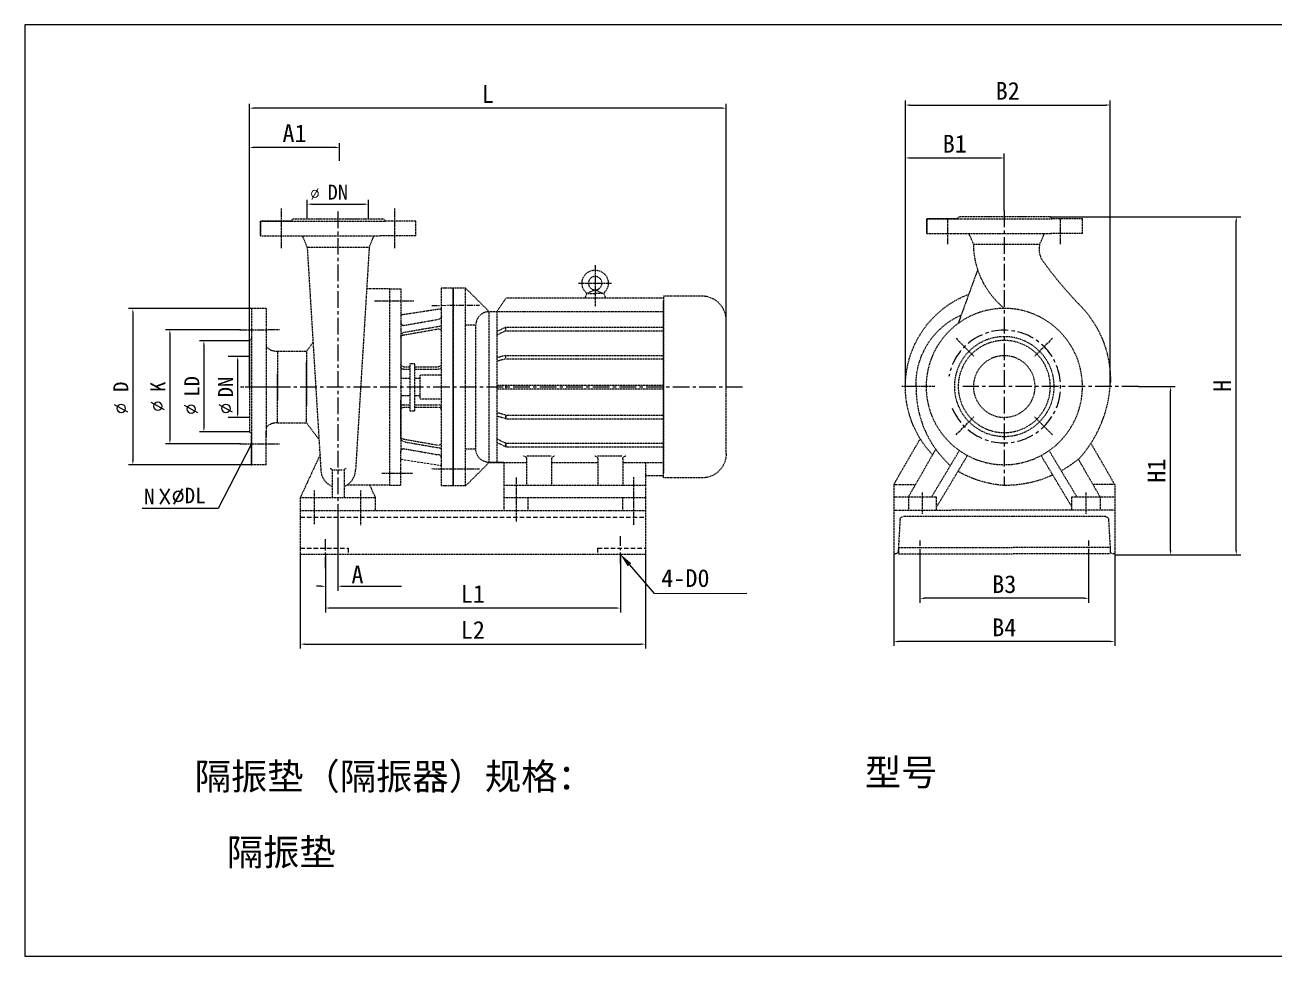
# Model space of a CAD drawing. Extents: x 1620 to 2878, y -792 to 791.
# Drawn here: x 1943.6 to 2225.3, y -105.3 to 104.7 of the extents above; entities that cross this region are included whole.
import ezdxf
from ezdxf.enums import TextEntityAlignment as Align

# ---------------------------------------------------------------- set-up
doc = ezdxf.new("R2010")
doc.units = 0
doc.header["$MEASUREMENT"] = 0
doc.linetypes.add('CENTER', pattern=[2, 1.25, -0.25, 0.25, -0.25])
doc.linetypes.add('DASHED', pattern=[0.75, 0.5, -0.25])
doc.layers.get('0').update_dxf_attribs({"linetype": 'CONTINUOUS'})
doc.layers.get('DEFPOINTS').update_dxf_attribs({"linetype": 'CONTINUOUS'})
for name, color, linetype in [('1', 7, 'CONTINUOUS'), ('DASHED', 2, 'DASHED'), ('TEXT', 3, 'CONTINUOUS'), ('YHCENTER', 4, 'CENTER'), ('YHDIM', 1, 'CONTINUOUS'), ('YHSOLID', 7, 'CONTINUOUS')]:
    doc.layers.add(name, color=color, linetype=linetype)
doc.styles.add('HZTXT', font='txt.shx', dxfattribs={"bigfont": 'hztxt.shx'})
doc.styles.get("Standard").update_dxf_attribs({"font": 'SimSun.ttf', "width": 0.6})

msp = doc.modelspace()

# ---------------------------------------------------------------- linework, layer by layer
for p, q in [((2240.55915, 104.73342), (1943.55915, 104.73342)), ((1943.55915, 104.73342), (1943.55915, -105.26658)), ((1994.66232, 10.25848), (1987.14943, -4.3429)), ((1987.14943, -4.3429), (1969.99115, -4.31895)), ((2079.91822, -17.035), (2085.48776, -23.49663)), ((2085.48776, -23.49663), (2106.36023, -23.46092)), ((1943.55915, -105.26658), (2240.55915, -105.26658))]:
    msp.add_line(p, q)
at = {"color": 0, "linetype": 'ByBlock'}
for p, q in [((2142.13508, 23.18), (2142.13508, 87.67759)), ((2188.32971, 23.18), (2188.32971, 87.67759)), ((1994.19474, 23.0724), (1994.19474, 86.9732)), ((2100.7186, 85.9732), (1995.19474, 85.9732)), ((2101.7186, 23.0724), (2101.7186, 86.9732)), ((2143.13508, 86.67759), (2187.32971, 86.67759)), ((1994.19474, 23.227), (1994.19474, 78.11151)), ((2013.52461, 77.11151), (1995.19474, 77.11151)), ((2014.52461, 74.06531), (2014.52461, 78.11151)), ((2142.13508, 65.56902), (2142.13508, 75.73987)), ((2143.13508, 74.73987), (2163.45147, 74.73987)), ((2164.45147, 62.88231), (2164.45147, 75.73987)), ((2007.23722, 60.94364), (2007.23722, 65.3128)), ((2021.01055, 60.94364), (2021.01055, 65.3128)), ((2008.23722, 64.3128), (2020.01055, 64.3128)), ((2174.8322, 61.47632), (2217.77546, 61.47632)), ((2216.77546, -13.79854), (2216.77546, 60.47632)), ((1994.19474, 40.76135), (1966.89645, 40.76135)), ((1967.89645, 39.76135), (1967.89645, 6.50482)), ((1992.11721, 36.00591), (1975.24603, 36.00591)), ((1976.24603, 35.00591), (1976.24603, 11.26026)), ((1994.08714, 33.51382), (1982.90993, 33.51382)), ((1983.90993, 32.51382), (1983.90993, 13.94017)), ((1994.08714, 29.95907), (1990.52106, 29.95907)), ((1991.52106, 28.95907), (1991.52106, 17.18573)), ((2194.69792, 23.18), (2202.96781, 23.18)), ((2201.96781, -13.79854), (2201.96781, 22.18)), ((1994.08714, 16.18573), (1990.52106, 16.18573)), ((1994.08714, 12.94017), (1982.90993, 12.94017)), ((1992.0096, 10.26026), (1975.24603, 10.26026)), ((1994.19474, 5.50482), (1966.89645, 5.50482)), ((2014.12388, -6.28842), (2014.12388, -22.86257)), ((2005.66703, -14.70159), (2005.66703, -35.91264)), ((2011.32098, -14.70159), (2011.32098, -22.86257)), ((2011.32098, -14.70159), (2011.32098, -27.78308)), ((2077.84849, -14.70159), (2077.84849, -27.78308)), ((2083.50244, -14.70159), (2083.50244, -35.91264)), ((2139.52892, -14.57842), (2139.52892, -35.33713)), ((2145.43321, -14.57928), (2145.43321, -25.58713)), ((2183.46972, -14.58296), (2183.46972, -25.58713)), ((2189.37401, -14.58296), (2189.37401, -35.33713)), ((2189.37401, -14.79854), (2202.96781, -14.79854)), ((2189.37401, -14.79854), (2217.77546, -14.79854)), ((2010.32098, -21.86257), (2009.32098, -21.86257)), ((2015.12388, -21.86257), (2028.49048, -21.86257)), ((2182.46972, -24.58713), (2146.43321, -24.58713)), ((2076.84849, -26.78308), (2012.32098, -26.78308)), ((2006.66703, -34.91264), (2082.50244, -34.91264)), ((2188.37401, -34.33713), (2140.52892, -34.33713))]:
    msp.add_line(p, q, dxfattribs=at)
at = {"color": 1, "linetype": 'ByBlock', "ltscale": 0.2}
for p, q in [((1994.55472, 40.76135), (1972.52194, 40.76135)), ((1992.0096, 36.00591), (1978.21594, 36.00591)), ((1994.08714, 33.51382), (1983.90993, 33.51382)), ((1994.08714, 29.95907), (1989.38493, 29.95907)), ((1994.08714, 16.18573), (1989.38493, 16.18573)), ((1994.08714, 12.94017), (1983.90993, 12.94017)), ((1992.0096, 10.26026), (1978.21594, 10.26026)), ((1994.55472, 5.50482), (1972.52194, 5.50482))]:
    msp.add_line(p, q, dxfattribs=at)
at = {"color": 0, "linetype": 'ByBlock'}
for points in [[(1995.19474, 86.13987), (1995.19474, 85.80653), (1994.19474, 85.9732)], [(2100.7186, 86.13987), (2100.7186, 85.80653), (2101.7186, 85.9732)], [(2143.13508, 86.84426), (2143.13508, 86.51093), (2142.13508, 86.67759)], [(2187.32971, 86.84426), (2187.32971, 86.51093), (2188.32971, 86.67759)], [(1995.19474, 77.27818), (1995.19474, 76.94485), (1994.19474, 77.11151)], [(2013.52461, 77.27818), (2013.52461, 76.94485), (2014.52461, 77.11151)], [(2143.13508, 74.90654), (2143.13508, 74.5732), (2142.13508, 74.73987)], [(2163.45147, 74.90654), (2163.45147, 74.5732), (2164.45147, 74.73987)], [(2008.23722, 64.47947), (2008.23722, 64.14614), (2007.23722, 64.3128)], [(2020.01055, 64.47947), (2020.01055, 64.14614), (2021.01055, 64.3128)], [(2216.6088, 60.47632), (2216.94213, 60.47632), (2216.77546, 61.47632)], [(1967.72978, 39.76135), (1968.06311, 39.76135), (1967.89645, 40.76135)], [(1976.07936, 35.00591), (1976.41269, 35.00591), (1976.24603, 36.00591)], [(1983.74327, 32.51382), (1984.0766, 32.51382), (1983.90993, 33.51382)], [(1991.3544, 28.95907), (1991.68773, 28.95907), (1991.52106, 29.95907)], [(2201.80114, 22.18), (2202.13447, 22.18), (2201.96781, 23.18)], [(1991.3544, 17.18573), (1991.68773, 17.18573), (1991.52106, 16.18573)], [(1983.74327, 13.94017), (1984.0766, 13.94017), (1983.90993, 12.94017)], [(1976.07936, 11.26026), (1976.41269, 11.26026), (1976.24603, 10.26026)], [(1967.72978, 6.50482), (1968.06311, 6.50482), (1967.89645, 5.50482)], [(2201.80114, -13.79854), (2202.13447, -13.79854), (2201.96781, -14.79854)], [(2216.6088, -13.79854), (2216.94213, -13.79854), (2216.77546, -14.79854)], [(2010.32098, -21.6959), (2010.32098, -22.02923), (2011.32098, -21.86257)], [(2015.12388, -21.6959), (2015.12388, -22.02923), (2014.12388, -21.86257)], [(2146.43321, -24.42046), (2146.43321, -24.75379), (2145.43321, -24.58713)], [(2182.46972, -24.42046), (2182.46972, -24.75379), (2183.46972, -24.58713)], [(2012.32098, -26.61642), (2012.32098, -26.94975), (2011.32098, -26.78308)], [(2076.84849, -26.61642), (2076.84849, -26.94975), (2077.84849, -26.78308)], [(2006.66703, -34.74597), (2006.66703, -35.0793), (2005.66703, -34.91264)], [(2082.50244, -34.74597), (2082.50244, -35.0793), (2083.50244, -34.91264)], [(2140.52892, -34.17046), (2140.52892, -34.5038), (2139.52892, -34.33713)], [(2188.37401, -34.17046), (2188.37401, -34.5038), (2189.37401, -34.33713)]]:
    msp.add_solid(points, dxfattribs=at)
msp.add_solid([(2079.51425, -17.3832), (2077.829, -14.61113), (2080.3222, -16.68679)])
at = {"layer": '1'}
msp.add_line((2040.14956, 42.8229), (2040.14956, 45.38929), dxfattribs=at)
at = {"layer": 'DASHED', "ltscale": 0.2}
for p, q in [((1996.68344, 60.47606), (2003.46339, 60.47606)), ((1996.68344, 57.20298), (1996.68344, 60.47606)), ((2003.46339, 60.47606), (1996.68344, 60.47606)), ((1996.68344, 60.47606), (1996.68344, 57.24912)), ((2003.93097, 60.94364), (2003.46339, 60.47606)), ((2003.46339, 60.47606), (2024.9722, 60.47606)), ((2024.50462, 60.94364), (2003.93097, 60.94364)), ((2018.89362, 60.94364), (2009.54197, 60.94364)), ((2024.50462, 60.94364), (2024.9722, 60.47606)), ((2031.75215, 60.47606), (2024.9722, 60.47606)), ((2031.75215, 57.20298), (2031.75215, 60.47606)), ((2153.79097, 61.00874), (2147.01102, 61.00874)), ((2147.01102, 61.00874), (2153.79097, 61.00874)), ((2147.01102, 61.00874), (2147.01102, 57.7818)), ((2147.01102, 57.73566), (2147.01102, 61.00874)), ((2154.25856, 61.47632), (2153.79097, 61.00874)), ((2153.79097, 61.00874), (2175.29978, 61.00874)), ((2174.8322, 61.47632), (2154.25856, 61.47632)), ((2169.2212, 61.47632), (2159.86955, 61.47632)), ((2174.8322, 61.47632), (2175.29978, 61.00874)), ((2182.07973, 61.00874), (2175.29978, 61.00874)), ((2182.07973, 57.73566), (2182.07973, 61.00874)), ((1996.68344, 57.20298), (2023.51673, 57.20298)), ((2007.21276, 54.65387), (2006.13107, 57.17741)), ((2021.20576, 54.65387), (2022.28745, 57.17741)), ((2031.75215, 57.20298), (2023.4047, 57.20298)), ((2147.01102, 57.73566), (2175.09951, 57.73566)), ((2157.54034, 55.31226), (2156.45865, 57.71009)), ((2172.44863, 55.31226), (2173.53032, 57.71009)), ((2182.07973, 57.73566), (2174.98749, 57.73566)), ((2007.20759, 54.65969), (2010.29165, 4.36388)), ((2007.21276, 54.65387), (2021.20576, 54.65387)), ((2021.20576, 54.65387), (2018.12688, 4.36428)), ((2157.54034, 55.31226), (2172.44863, 55.31226)), ((2158.47591, 49.58659), (2154.04656, 37.41003)), ((2025.78328, 45.18511), (2020.62605, 45.18511)), ((2025.78328, 45.18511), (2025.78328, 0.96053)), ((2025.78328, 45.18511), (2028.33373, 45.18511)), ((2028.33373, 45.18511), (2028.33373, 8.53366)), ((2037.47159, 45.38929), (2037.47159, 0.75639)), ((2040.14956, 45.38929), (2037.47159, 45.38929)), ((2040.14956, 0.75639), (2040.14956, 45.38929)), ((2040.14956, 0.75639), (2040.14956, 45.38929)), ((2042.92931, 45.38929), (2040.14956, 45.38929)), ((2042.92931, 0.75639), (2042.92931, 45.38929)), ((2048.26877, 40.07261), (2042.92931, 45.38929)), ((2040.14956, 42.8229), (2040.14956, 0.75639)), ((2052.02369, 43.08546), (2049.9796, 40.07261)), ((2087.59562, 43.08546), (2052.02369, 43.08546)), ((2070.20907, 44.15237), (2069.83735, 43.08546)), ((2072.16953, 44.96225), (2070.20905, 44.15237)), ((2070.20905, 44.15237), (2072.19671, 44.15237)), ((2074.13002, 44.15237), (2072.14236, 44.15237)), ((2072.16953, 44.96225), (2074.13002, 44.15237)), ((2074.13, 44.15237), (2074.50172, 43.08546)), ((2087.59562, 43.56157), (2087.59562, 3.55199)), ((2096.27763, 43.56157), (2087.59562, 43.56157)), ((2087.59562, 2.58323), (2087.59562, 42.59281)), ((1997.9354, 40.76135), (1994.66232, 40.76135)), ((1994.66232, 40.76135), (1994.66232, 33.9814)), ((1997.9354, 40.76135), (1997.9354, 33.19768)), ((2028.33373, 39.36877), (2037.47785, 40.7658)), ((2040.14956, 28.80895), (2040.14956, 40.14493)), ((2048.26877, 40.07261), (2087.59562, 40.07261)), ((2048.27425, 6.07307), (2048.27425, 40.07261)), ((2049.9796, 40.07261), (2049.9796, 6.07219)), ((2028.97134, 36.97344), (2036.84198, 38.36012)), ((2029.39288, 35.48568), (2037.47159, 36.87051)), ((2045.25342, 37.05638), (2042.92931, 37.05638)), ((2045.25342, 9.08842), (2045.25342, 37.05726)), ((2101.7186, 8.0242), (2101.7186, 38.1206)), ((1994.19474, 33.51382), (1994.66232, 33.9814)), ((1994.66232, 33.9814), (1994.66232, 12.28477)), ((2028.33423, 34.51645), (2028.33211, 25.94208)), ((2028.9721, 34.81496), (2036.8453, 36.20189)), ((2052.02369, 36.56211), (2049.9796, 35.57975)), ((2052.02369, 35.7686), (2049.9796, 34.78624)), ((2052.02369, 36.56211), (2087.59562, 36.56211)), ((2052.02369, 35.7686), (2052.02369, 36.56211)), ((2052.02369, 35.7686), (2087.59562, 35.7686)), ((1994.19474, 33.51382), (1994.19474, 12.94017)), ((1997.9354, 33.19768), (1997.9354, 33.17467)), ((1997.9354, 33.17467), (1997.9354, 11.75641)), ((2000.50093, 31.15985), (2000.50093, 19.92669)), ((2000.50093, 31.15985), (2007.07236, 31.15985)), ((2008.49541, 33.04051), (2007.07236, 31.15985)), ((2007.07236, 31.15985), (2007.07236, 18.77667)), ((2007.07236, 14.98495), (2007.07236, 28.74546)), ((2030.4002, 28.30249), (2030.4002, 21.15998)), ((2031.46288, 28.30249), (2030.4002, 28.30249)), ((2031.46288, 21.15998), (2031.46288, 28.30249)), ((2040.14956, 23.07284), (2040.14956, 28.80895)), ((2052.02369, 30.21401), (2049.9796, 29.64795)), ((2052.02369, 29.4205), (2049.9796, 28.85443)), ((2052.02369, 30.21401), (2087.59562, 30.21401)), ((2052.02369, 29.4205), (2052.02369, 30.21401)), ((2052.02369, 29.4205), (2087.59562, 29.4205)), ((1994.19474, 27.90282), (1994.19474, 18.55117)), ((2000.50093, 14.98495), (2000.50093, 26.21811)), ((2028.33211, 25.94208), (2028.32928, 24.98566)), ((2028.97033, 27.06965), (2030.4002, 27.07139)), ((2028.97047, 27.63702), (2030.4002, 27.63877)), ((2031.46288, 27.64006), (2036.85469, 27.64664)), ((2031.46288, 27.07269), (2036.85537, 27.07926)), ((2032.73198, 20.4161), (2032.73198, 25.72954)), ((2037.47159, 25.72954), (2032.73198, 25.72954)), ((2030.4002, 24.98566), (2028.33373, 24.98566)), ((2032.73198, 24.98566), (2031.46288, 24.98566)), ((2040.14956, 23.07284), (2040.14956, 0.75639)), ((2049.9796, 23.46916), (2087.59562, 23.46916)), ((2049.9796, 22.67564), (2087.59562, 22.67564)), ((2052.02369, 22.67564), (2052.02369, 23.46916)), ((2028.31793, 21.15998), (2028.3151, 20.20356)), ((2028.33423, 11.62919), (2028.33211, 20.20356)), ((2028.33373, 21.15998), (2030.4002, 21.15998)), ((2030.4002, 21.15998), (2030.4002, 17.67561)), ((2031.46288, 21.15998), (2032.73198, 21.15998)), ((2031.46288, 17.67561), (2031.46288, 21.15998)), ((2032.73198, 20.4161), (2037.47159, 20.41614)), ((2028.97033, 19.07515), (2030.4002, 19.07689)), ((2028.97047, 18.50778), (2030.4002, 18.50952)), ((2030.4002, 17.67561), (2031.46288, 17.67561)), ((2031.46288, 19.07819), (2036.86561, 19.08478)), ((2031.46288, 18.51081), (2036.86628, 18.5174)), ((2052.02369, 16.72518), (2049.9796, 17.29125)), ((2000.50093, 14.98495), (2007.07236, 14.98495)), ((2009.78913, 11.39455), (2007.07236, 14.98495)), ((2052.02369, 15.93167), (2049.9796, 16.49773)), ((2052.02369, 16.72518), (2052.02369, 15.93167)), ((2052.02369, 16.7243), (2087.59562, 16.7243)), ((2052.02369, 15.93079), (2052.02369, 16.7243)), ((2052.02369, 15.93079), (2087.59562, 15.93079)), ((1994.19474, 12.94017), (1994.66232, 12.47259)), ((1994.66232, 12.47259), (1994.66232, 5.69264)), ((1994.66232, 5.50482), (1994.66232, 12.28477)), ((1997.9354, 13.06849), (1997.9354, 13.0915)), ((1997.9354, 5.50482), (1997.9354, 13.06849)), ((2028.9721, 11.32984), (2036.8453, 9.9429)), ((2052.02369, 10.37708), (2049.9796, 11.35944)), ((2139.52892, 1.07527), (2145.49357, 11.40634)), ((2028.33373, 4.7862), (2028.33373, 8.53366)), ((2028.97246, 9.17162), (2036.84198, 7.78468)), ((2029.39288, 10.65912), (2037.47159, 9.27268)), ((2045.25342, 9.08842), (2042.92931, 9.08842)), ((2052.02369, 9.58357), (2049.9796, 10.56593)), ((2052.02369, 10.37708), (2052.02369, 9.58357)), ((2052.02369, 10.3762), (2087.59562, 10.3762)), ((2052.02369, 9.58269), (2052.02369, 10.3762)), ((2052.02369, 9.58269), (2087.59562, 9.58269)), ((2142.81917, -1.71512), (2149.01096, 9.00938)), ((2148.06344, -1.71512), (2154.33342, 8.7446)), ((2180.83949, -1.71512), (2174.56951, 8.7446)), ((2189.37401, 1.07527), (2183.99906, 10.38495)), ((2010.17479, 7.89706), (2005.66703, -1.82272)), ((2048.26877, 6.07307), (2042.92931, 0.75639)), ((2048.27425, 6.07307), (2056.69714, 6.07307)), ((2051.59981, 6.07307), (2051.59981, -1.81314)), ((2056.69714, 6.84606), (2056.69714, 0.96766)), ((2056.74167, 7.52618), (2062.32064, 7.52618)), ((2062.35776, 6.84606), (2062.35776, 0.96766)), ((2062.35776, 6.07307), (2072.74093, 6.07307)), ((2072.72277, 7.52618), (2078.36661, 7.52618)), ((2072.74093, 6.84606), (2072.74093, 0.96766)), ((2078.40154, 6.84606), (2078.40154, 0.96766)), ((2078.40154, 6.07307), (2087.59562, 6.07307)), ((2083.50244, 6.07307), (2083.50244, -1.81314)), ((2149.17686, -4.00229), (2156.14923, 7.62916)), ((2179.72607, -4.00229), (2172.7537, 7.62916)), ((2186.08376, -1.71512), (2181.16538, 6.80377)), ((1997.9354, 5.50482), (1994.66232, 5.50482)), ((2012.85235, 4.28182), (2012.85235, -1.82272)), ((2013.16806, 4.39719), (2015.10121, 4.39719)), ((2015.55179, 4.28182), (2015.55179, -1.82272)), ((2028.33373, 0.96053), (2028.33373, 4.7862)), ((2087.59562, 3.05934), (2083.50244, 3.05934)), ((2025.78328, 0.96053), (2016.14945, 0.96053)), ((2021.28995, 0.96053), (2022.58074, -1.82272)), ((2025.78328, 0.96053), (2028.33373, 0.96053)), ((2040.14956, 0.75639), (2037.47159, 0.75639)), ((2042.92931, 0.75639), (2040.14956, 0.75639)), ((2051.59981, 0.96766), (2083.50244, 0.96766)), ((2096.27763, 2.58323), (2087.59562, 2.58323)), ((2139.52892, 1.07527), (2144.4302, 1.07527)), ((2139.52892, 1.07527), (2139.52892, -4.73341)), ((2189.37401, 1.07527), (2184.47273, 1.07527)), ((2189.37401, 1.07527), (2189.37401, -4.73623)), ((2005.66703, -1.82272), (2022.58074, -1.82272)), ((2005.66703, -1.82272), (2005.66703, -4.80425)), ((2022.58074, -1.82272), (2022.58074, -4.80425)), ((2051.59981, -1.81314), (2083.50244, -1.81314)), ((2051.59981, -1.81314), (2051.59981, -4.80425)), ((2057.01706, -1.81314), (2057.01706, -4.80425)), ((2078.35648, -1.81314), (2078.35648, -4.80425)), ((2083.50244, -1.81314), (2083.50244, -14.70159)), ((2139.52892, -1.70554), (2142.8247, -1.70554)), ((2142.81917, -1.71512), (2142.81917, -4.73341)), ((2142.81917, -1.71512), (2149.17686, -1.71512)), ((2149.17686, -4.73341), (2149.17686, -1.71512)), ((2179.72607, -1.71512), (2186.08376, -1.71512)), ((2179.72607, -4.73341), (2179.72607, -1.71512)), ((2186.08376, -1.71512), (2189.37401, -1.71512)), ((2186.08376, -1.71512), (2186.08376, -4.73341)), ((2005.66703, -4.80425), (2083.50244, -4.80425)), ((2005.66703, -4.80425), (2005.66703, -14.70159)), ((2139.52892, -4.73341), (2152.35942, -4.73345)), ((2139.52892, -4.73341), (2139.52892, -14.57842)), ((2189.37401, -4.73623), (2152.35942, -4.73345)), ((2189.37401, -4.73623), (2189.37401, -14.58296)), ((2140.94012, -6.84522), (2140.52865, -13.9142)), ((2166.27133, -6.14572), (2141.64577, -6.13962)), ((2187.25726, -6.14728), (2166.27133, -6.14572)), ((2187.96389, -6.85298), (2188.37437, -13.92201)), ((2140.57428, -13.13027), (2166.27128, -13.1348)), ((2140.57428, -13.13027), (2140.57428, -14.57842)), ((2188.32865, -13.1348), (2166.27128, -13.1348)), ((2188.32865, -13.1348), (2188.32865, -14.58296)), ((2083.50244, -14.70159), (2005.66703, -14.70159)), ((2139.52892, -14.57842), (2139.82335, -14.57879)), ((2140.57428, -14.57842), (2166.27128, -14.58296)), ((2188.32865, -14.58296), (2166.27128, -14.58296)), ((2189.37401, -14.58296), (2189.07958, -14.58333))]:
    msp.add_line(p, q, dxfattribs=at)
at = {"layer": 'DASHED'}
msp.add_line((2028.33373, 6.77602), (2037.47785, 5.379), dxfattribs=at)
at = {"layer": 'DASHED', "ltscale": 0.2, "extrusion": (0, 0, -1)}
for centre, major_axis, start_param, end_param in [((2176.57067, 55.48252), (13.45701, 13.45701), 3.046475478, 3.918044085), ((2243.48693, 101.75465), (61.1099, 61.1099), 3.150016426, 3.313801259), ((2072.16953, 46.48928), (-2.08961, 2.08961), 4.729634964, 9.407531977), ((2164.45147, 23.18), (-15.78007, 15.78007), 4.736156463, 6.701778787), ((2164.34843, 24.68887), (17.00241, 17.00241), 0.030682198, 0.807427291), ((2036.84122, 38.99807), (-0.4511, 0.4511), 2.355007687, 3.925804014), ((2161.59998, 23.69557), (12.05486, 12.05486), 3.896744593, 5.083281714), ((2028.9721, 34.17701), (-0.4511, 0.4511), 5.498024886, 7.068583471), ((2029.39288, 34.42299), (0.75143, 0.75143), 4.01425728, 5.497787144), ((2036.8453, 35.56394), (-0.4511, 0.4511), 0.784211361, 2.355007687), ((2028.97062, 28.27498), (-0.4511, 0.4511), 3.927228559, 5.498024886), ((2028.97048, 27.7076), (-0.4511, 0.4511), 3.927228559, 5.498024886), ((2036.85393, 28.28459), (0.4511, 0.4511), 1.038340419, 2.355007687), ((2036.85461, 27.71721), (-0.4511, 0.4511), 2.613320639, 3.925804014), ((2028.97062, 17.86982), (0.4511, 0.4511), 3.926753075, 5.497549402), ((2028.9721, 11.96779), (0.4511, 0.4511), 2.35619449, 3.926753075), ((2029.39288, 11.72181), (0.75143, 0.75143), 2.35619449, 3.839724354), ((2028.97168, 8.53366), (0.4511, 0.4511), 3.926990817, 5.499007361), ((2036.82461, 10.63097), (-0.48674, 0.48674), 2.70467128, 3.898031943), ((2048.26877, 9.08842), (-2.13217, 2.13217), 3.926990817, 5.497787144), ((2056.01702, 6.84606), (-0.48092, 0.48092), 0.785398163, 2.35619449), ((2063.03788, 6.84606), (-0.48092, 0.48092), 5.497787144, 7.068583471), ((2072.06081, 6.84606), (-0.48092, 0.48092), 0.785398163, 2.35619449), ((2079.08166, 6.84606), (-0.48092, 0.48092), 5.497787144, 7.068583471), ((2096.27763, 8.0242), (-3.84734, 3.84734), 2.35619449, 3.926990817), ((2164.59918, 26.9638), (18.45016, 18.45016), 1.655355695, 1.847452431), ((2012.41849, 4.28182), (-0.30679, 0.30679), 0.785398163, 2.35619449), ((2015.98565, 4.28182), (-0.30679, 0.30679), 5.497787144, 7.068583471), ((2166.11826, 25.05201), (-17.1386, 17.1386), 3.995813793, 4.450191301), ((2164.59918, 26.9638), (18.45016, 18.45016), 1.929356928, 2.361855819), ((2141.64572, -6.84522), (-0.49893, 0.49893), 5.497787144, 7.068653141), ((2187.25829, -6.85288), (-0.49893, 0.49893), 0.785467834, 2.356333832), ((2139.82425, -13.87319), (-0.49893, 0.49893), 2.414335767, 3.928261112), ((2189.07869, -13.87773), (-0.49893, 0.49893), 3.925720522, 5.439645867)]:
    msp.add_ellipse(centre, major_axis=major_axis, ratio=1, start_param=start_param, end_param=end_param, dxfattribs=at)
at = {"layer": 'DASHED', "ltscale": 0.2}
for centre, major_axis, start_param, end_param in [((2177.19575, 54.16653), (3.4531, 3.4531), 2.119371017, 2.811216269), ((2069.55112, 43.95965), (-0.48479, 0.48479), 4.211929562, 4.695142997), ((2074.78795, 43.95965), (-0.48479, 0.48479), 0.017245984, 0.500459418), ((2096.27763, 38.1206), (-3.84734, 3.84734), 3.926990817, 5.497787144), ((2048.26877, 37.05726), (-2.13217, 2.13217), 5.497787144, 7.068583471), ((2028.97134, 37.61106), (-0.45086, 0.45086), 0.785398163, 2.35619449), ((2000.34247, 34.45061), (2.32962, 2.32962), 3.107766933, 3.975106238), ((2168.09319, 22.78801), (-16.64305, 16.64305), 0.768743093, 1.6202834), ((2161.04173, 25.28556), (19.35287, 19.35287), 4.767166435, 5.456621863), ((2028.97048, 18.4372), (-0.4511, 0.4511), 5.498024886, 7.068821213), ((2036.86561, 18.44682), (-0.4511, 0.4511), 4.244939139, 5.498973947), ((2036.86628, 17.87945), (-0.4511, 0.4511), 4.248298343, 5.498973947), ((2000.34247, 11.69418), (2.32962, 2.32962), 0.737282743, 1.604622048), ((2014.44559, 4.50127), (2.93889, 2.93889), 2.35619449, 3.533580074), ((2013.97292, 4.50127), (2.93889, 2.93889), 4.443200364, 5.497787144), ((2013.97292, 4.50127), (-2.93889, 2.93889), 2.745862569, 2.872404037)]:
    msp.add_ellipse(centre, major_axis=major_axis, ratio=1, start_param=start_param, end_param=end_param, dxfattribs=at)
at = {"layer": 'DASHED', "ltscale": 0.2, "extrusion": (0, 0, -1)}
for centre, major_axis in [((2072.16953, 46.48928), (1.07977, 1.07977)), ((2164.45147, 23.18), (-12.46507, 12.46507)), ((2164.45147, 23.18), (7.95514, 7.95514)), ((2164.45147, 23.18), (-7.34773, 7.34773)), ((2164.45147, 23.18), (-4.9198, 4.9198))]:
    msp.add_ellipse(centre, major_axis=major_axis, ratio=1, dxfattribs=at)
at = {"layer": 'DASHED'}
msp.add_ellipse((2036.84122, 7.14673), major_axis=(-0.4511, 0.4511), ratio=1, start_param=3.925804014, end_param=5.496600341, dxfattribs=at)
at = {"layer": 'DASHED', "ltscale": 0.2}
for p in [(1994.66232, 40.76135), (1992.11721, 36.00591), (1994.19474, 33.51382), (1994.19474, 29.95907), (1994.19474, 12.94017), (1992.11721, 10.26026), (1994.66232, 5.50482)]:
    msp.add_point(p, dxfattribs=at)
at = {"layer": 'DEFPOINTS', "color": 0, "linetype": 'ByBlock'}
for p in [(1994.19474, 85.9732), (2188.32971, 86.67759), (1994.19474, 77.11151), (2014.52461, 74.06531), (2164.45147, 74.73987), (2142.13508, 65.56902), (2021.01055, 64.3128), (2164.45147, 62.88231), (2007.23722, 60.94364), (2021.01055, 60.94364), (2174.8322, 61.47632), (2216.77546, 61.47632), (1994.19474, 40.76135), (1992.11721, 36.00591), (1994.08714, 33.51382), (1994.08714, 29.95907), (1994.19474, 23.227), (1994.19474, 23.0724), (2101.7186, 23.0724), (2142.13508, 23.18), (2188.32971, 23.18), (2194.69792, 23.18), (2201.96781, 23.18), (1991.52106, 16.18573), (1994.08714, 16.18573), (1983.90993, 12.94017), (1994.08714, 12.94017), (1976.24603, 10.26026), (1992.0096, 10.26026), (1967.89645, 5.50482), (1994.19474, 5.50482), (2014.12388, -6.28842), (2005.66703, -14.70159), (2011.32098, -14.70159), (2011.32098, -14.70159), (2077.84849, -14.70159), (2083.50244, -14.70159), (2139.52892, -14.57842), (2145.43321, -14.57928), (2183.46972, -14.58296), (2189.37401, -14.58296), (2189.37401, -14.79854), (2189.37401, -14.79854), (2014.12388, -21.86257), (2145.43321, -24.58713), (2011.32098, -26.78308), (2083.50244, -34.91264), (2139.52892, -34.33713)]:
    msp.add_point(p, dxfattribs=at)
at = {"layer": 'DEFPOINTS', "color": 0, "linetype": 'ByBlock', "ltscale": 0.2}
for p in [(1991.96743, 16.18573), (1994.19474, 16.18573)]:
    msp.add_point(p, dxfattribs=at)
at = {"layer": 'YHCENTER', "ltscale": 0.4}
for p, q in [((2001.43888, 54.42503), (2001.43269, 63.30718)), ((2026.99671, 54.42503), (2027.00291, 63.30718)), ((2151.74594, 55.32737), (2151.74197, 61.00874)), ((2177.157, 55.32737), (2177.15867, 61.00874)), ((2072.16953, 50.52765), (2072.16953, 41.28707)), ((2068.41928, 46.48928), (2075.86587, 46.48928)), ((2022.41405, 42.52839), (2031.27378, 42.52839)), ((1992.11721, 36.00591), (2000.99937, 36.01211)), ((2153.57278, 34.05869), (2157.59527, 30.0362)), ((2175.33015, 34.05869), (2171.30766, 30.0362)), ((2148.78657, 23.18), (2141.323, 23.18)), ((2153.57278, 12.30131), (2157.59527, 16.32381)), ((2175.33015, 12.30131), (2171.30766, 16.32381)), ((1992.11721, 10.26026), (2000.99937, 10.25406)), ((2024.05754, 3.61725), (2030.94515, 3.61725)), ((2035.33181, 4.65923), (2046.05527, 4.60733)), ((2054.36906, 2.63537), (2054.36906, -7.25416)), ((2080.80125, 2.75652), (2080.80125, -7.98106))]:
    msp.add_line(p, q, dxfattribs=at)
at = {"layer": 'YHCENTER', "ltscale": 3}
for p, q in [((2014.12388, 62.67974), (2014.12388, -7.03937)), ((2164.45147, 62.88231), (2164.45147, 0.87175)), ((2105.4149, 23.0724), (1991.52106, 23.0724)), ((2194.69792, 23.18), (2155.11185, 23.18))]:
    msp.add_line(p, q, dxfattribs=at)
at = {"layer": 'YHCENTER'}
for p, q in [((2035.33181, 41.48645), (2046.05527, 41.53835)), ((1999.94969, 23.0724), (1993.23329, 23.0724)), ((2145.43321, -11.52171), (2145.43321, -17.06225)), ((2183.46972, -11.52625), (2183.46972, -17.06678))]:
    msp.add_line(p, q, dxfattribs=at)
at = {"layer": 'YHCENTER', "ltscale": 0.2}
for p, q in [((2008.78449, -0.29046), (2008.78449, -7.89922)), ((2019.22486, -0.29046), (2019.22486, -8.09229)), ((2145.99802, -5.53888), (2145.99802, -0.66334)), ((2182.90491, -5.53888), (2182.90491, -0.66334))]:
    msp.add_line(p, q, dxfattribs=at)
at = {"layer": 'YHCENTER', "ltscale": 2}
for p, q in [((2011.32098, -17.7771), (2011.32098, -11.12761)), ((2077.84849, -16.74033), (2077.84849, -10.59081))]:
    msp.add_line(p, q, dxfattribs=at)
at = {"layer": 'YHCENTER', "ltscale": 3}
msp.add_ellipse((2164.45147, 23.18), major_axis=(8.98535, 8.98535), ratio=1, start_param=2.750096973, end_param=8.46193209, dxfattribs=at)
at = {"layer": 'YHDIM', "linetype": 'DASHED', "ltscale": 2}
for p, q in [((2005.66703, -6.26408), (2083.50244, -6.26408)), ((2005.66703, -13.24176), (2016.45446, -13.24176)), ((2016.45446, -13.24176), (2016.45446, -14.70159)), ((2072.71501, -13.24176), (2083.50244, -13.24176)), ((2072.71501, -13.24176), (2072.71501, -14.70159))]:
    msp.add_line(p, q, dxfattribs=at)
at = {"layer": 'YHSOLID'}
for p, q in [((2040.14956, 45.38929), (2040.14956, 42.8229)), ((2051.59981, 6.07307), (2048.26877, 6.07307))]:
    msp.add_line(p, q, dxfattribs=at)

# ---------------------------------------------------------------- texts
for tag, height, p in [('L', 4, (2047.95667, 85.9732)), ('B2', 4, (2165.2324, 86.67759)), ('A1', 4, (2004.35968, 77.11151)), ('B1', 4, (2153.29327, 74.73987)), ('DN', 3.4, (2014.12388, 64.3128)), ('B3', 4, (2164.45147, -24.58713)), ('L1', 4, (2044.58474, -26.78308)), ('L2', 4, (2044.58474, -34.91264)), ('B4', 4, (2164.45147, -34.33713))]:
    msp.add_attdef(tag, text='', height=height).set_placement(p, align=Align.BOTTOM_CENTER)
for tag, height, p in [('LD', 3.4, (1983.90993, 23.227)), ('D', 3.4, (1967.89645, 23.13308)), ('K', 3.4, (1976.24603, 23.13308)), ('DN', 3.4, (1991.52106, 23.0724)), ('H', 4, (2216.77546, 23.33889)), ('H1', 4, (2201.96781, 4.19073))]:
    msp.add_attdef(tag, text='', height=height, rotation=90).set_placement(p, align=Align.BOTTOM_CENTER)
msp.add_attdef('N', text='', height=3.5).set_placement((1972.79713, -3.35709), align=Align.RIGHT)
for tag, p, height in [('DL', (1979.56661, -3.14437), 3.5), ('A', (2017.19535, -21.24228), 4), ('4-D0', (2087.08223, -22.02156), 4)]:
    msp.add_attdef(tag, p, '', height=height)
at = {"layer": 'TEXT', "ltscale": 0.2}
msp.add_text('隔振垫（隔振器）规格：', height=6, dxfattribs=at).set_placement((1981.83337, -67.74969))
at = {"layer": 'YHDIM', "style": 'HZTXT'}
for s, height, p in [('%%c', 2.5, (2007.88988, 65.38063)), ('X%%c', 3.5, (1973.60567, -3.35709))]:
    msp.add_text(s, height=height, dxfattribs=at).set_placement(p)
for p in [(1966.76409, 16.96452), (1975.02234, 17.45471), (1982.5447, 16.80112), (1990.39413, 16.96452)]:
    msp.add_text('%%c', height=3, rotation=90, dxfattribs=at).set_placement(p)
at = {"layer": 'YHDIM'}
for tag, p in [('型号', (2133.00665, -66.82438)), ('隔振垫', (1989.08145, -84.85538))]:
    msp.add_attdef(tag, p, '', height=6, dxfattribs=at)

doc.saveas('drawing.dxf')
